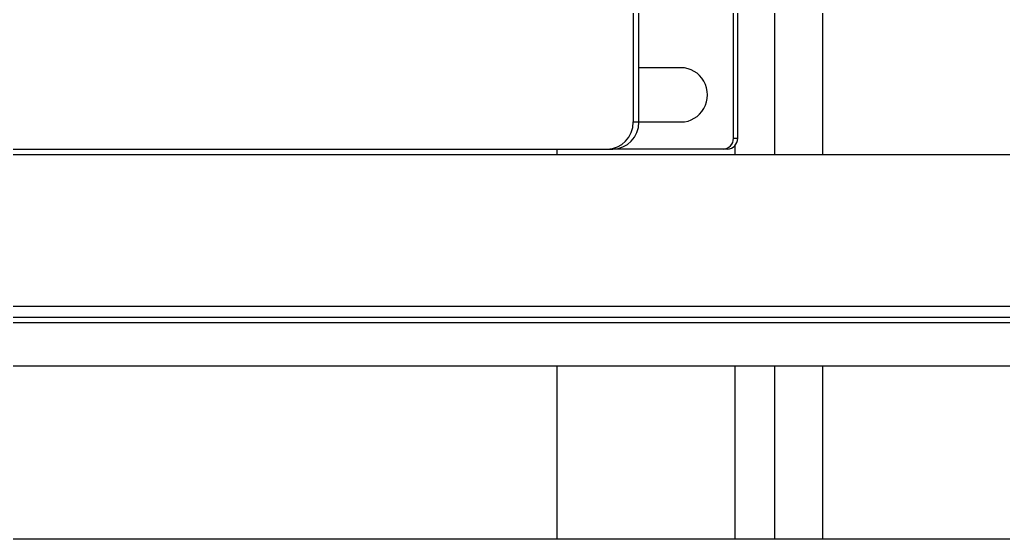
# Model space of a CAD drawing. Header units: millimetres. Extents: x 3795014 to 4300160, y 3869364 to 4016788.
# Drawn here: x 4226457.3 to 4226548, y 3922663 to 3922711 of the extents above; entities that cross this region are included whole.
import ezdxf

# ---------------------------------------------------------------- set-up
doc = ezdxf.new("R2010")
doc.units = ezdxf.units.MM
doc.layers.add('линия перехода', color=7, linetype='Continuous')
doc.layers.add('основная', color=7, linetype='Continuous', lineweight=50)

msp = doc.modelspace()

# ---------------------------------------------------------------- linework, layer by layer
at = {"layer": 'линия перехода', "color": 0, "linetype": 'Continuous', "lineweight": -3}
for p, q in [((4226526.973, 3922698.531), (4226526.973, 3922712.54)), ((4226513.906, 3922701.531), (4226514.424, 3922701.531)), ((4226523.151, 3922700.031), (4226523.539, 3922700.031)), ((4226523.298, 3922698.531), (4226523.298, 3922699.37)), ((4226305.239, 3922684.531), (4226655.499, 3922684.531)), ((4226416.958, 3922683.031), (4226577.783, 3922683.031)), ((4226523.298, 3922663.031), (4226523.298, 3922679.031)), ((4226526.973, 3922663.031), (4226526.973, 3922679.031))]:
    msp.add_line(p, q, dxfattribs=at)
at = {"layer": 'основная', "color": 0, "linetype": 'Continuous', "lineweight": -3}
for p, q in [((4226513.906, 3922701.531), (4226513.906, 3922717.281)), ((4226514.424, 3922701.531), (4226514.424, 3922717.281)), ((4226523.151, 3922700.031), (4226523.151, 3922712.54)), ((4226523.539, 3922700.031), (4226523.539, 3922712.54)), ((4226531.378, 3922698.531), (4226531.378, 3922712.54)), ((4226518.321, 3922706.531), (4226514.424, 3922706.531)), ((4226514.424, 3922701.531), (4226518.321, 3922701.531)), ((4226305.29, 3922698.531), (4226655.499, 3922698.531)), ((4226395.591, 3922699.031), (4226511.491, 3922699.031)), ((4226506.879, 3922698.531), (4226506.879, 3922699.031)), ((4226511.491, 3922699.031), (4226512.01, 3922699.031)), ((4226522.185, 3922699.031), (4226512.01, 3922699.031)), ((4226522.573, 3922699.031), (4226522.185, 3922699.031)), ((4226305.189, 3922683.531), (4226655.758, 3922683.531)), ((4226414.898, 3922679.031), (4226579.842, 3922679.031)), ((4226506.879, 3922663.031), (4226506.879, 3922679.031)), ((4226531.378, 3922663.031), (4226531.378, 3922679.031)), ((4226578.967, 3922663.031), (4226415.774, 3922663.031))]:
    msp.add_line(p, q, dxfattribs=at)
for centre, major_axis, start_param, end_param in [((4226518.321, 3922704.031), (0, -2.5), 0, 3.141593), ((4226511.491, 3922701.531), (0, -2.5), 0, 1.570796), ((4226512.01, 3922701.531), (0, -2.5), 0, 1.570796), ((4226522.185, 3922700.031), (0, -1), 0, 1.570796), ((4226522.573, 3922700.031), (0, 1), 3.141593, 4.712389)]:
    msp.add_ellipse(centre, major_axis=major_axis, ratio=0.965835, start_param=start_param, end_param=end_param, dxfattribs=at)

doc.saveas('drawing.dxf')
